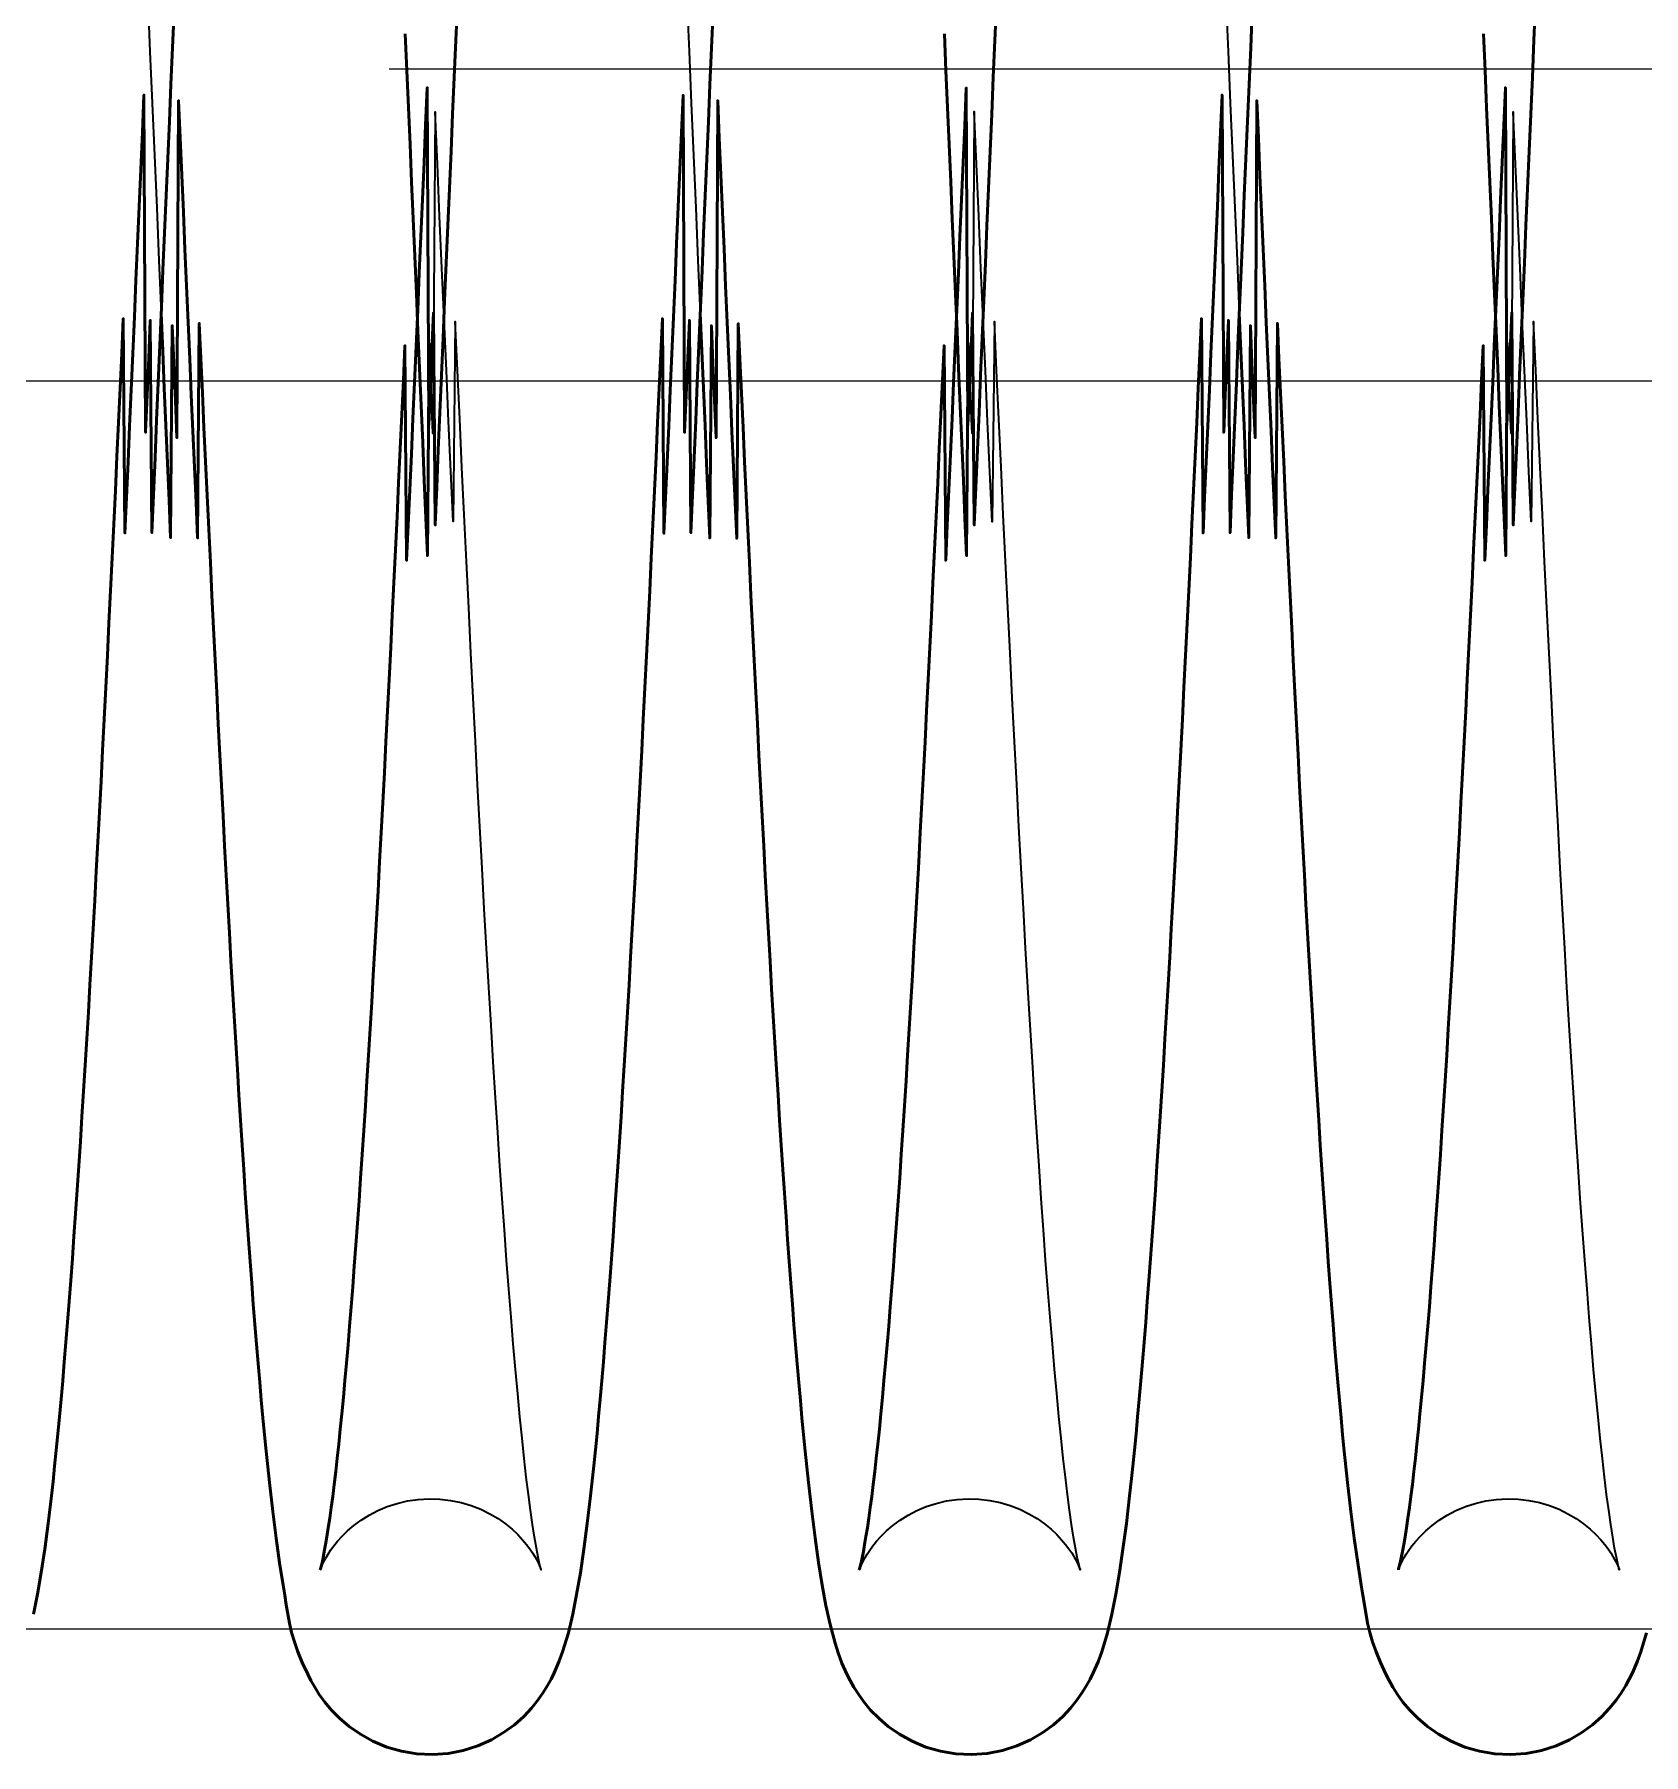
# Model space of a CAD drawing. Header units: millimetres. Extents: x 1448 to 104164, y -19509 to -89.
# Drawn here: x 84706.1 to 84757.6, y -3056.7 to -3001.5 of the extents above; entities that cross this region are included whole.
import ezdxf

# ---------------------------------------------------------------- set-up
doc = ezdxf.new("R2010")
doc.units = ezdxf.units.MM
doc.header["$LTSCALE"] = 60
doc.header["$MEASUREMENT"] = 0
doc.linetypes.add('CENTER', pattern=[2, 1.25, -0.25, 0.25, -0.25])
doc.layers.get('0').update_dxf_attribs({"linetype": 'CONTINUOUS'})
doc.layers.add('cen', color=14, linetype='CONTINUOUS')
doc.layers.add('가려진 것(ISO)', color=7, linetype='CONTINUOUS', lineweight=35)
doc.layers.add('가시적인 것(ISO)', color=7, linetype='CONTINUOUS', lineweight=50)

# ---------------------------------------------------------------- blocks, each defined once
blk = doc.blocks.new('토션스프링1')
at = {"layer": '가려진 것(ISO)', "flags": 128}
for points in [[(21462299.352, -50955456.936), (21462299.28, -50955458.59), (21462299.209, -50955460.254), (21462299.137, -50955461.927), (21462299.065, -50955463.607), (21462298.993, -50955465.293), (21462298.921, -50955466.981)], [(21462316.628, -50955456.939), (21462316.556, -50955458.591), (21462316.484, -50955460.254), (21462316.413, -50955461.926), (21462316.341, -50955463.606), (21462316.269, -50955465.292), (21462316.197, -50955466.982)], [(21462333.904, -50955456.936), (21462333.832, -50955458.59), (21462333.76, -50955460.254), (21462333.688, -50955461.927), (21462333.616, -50955463.607), (21462333.545, -50955465.293), (21462333.473, -50955466.981)], [(21462293.824, -50955507.244), (21462293.819, -50955507.229), (21462293.8, -50955507.177), (21462293.759, -50955507.083), (21462293.688, -50955506.94), (21462293.637, -50955506.847), (21462293.572, -50955506.739), (21462293.491, -50955506.616), (21462293.391, -50955506.478), (21462293.268, -50955506.325), (21462293.12, -50955506.162), (21462292.947, -50955505.993), (21462292.746, -50955505.821), (21462292.515, -50955505.652), (21462292.259, -50955505.491), (21462291.978, -50955505.344), (21462291.678, -50955505.217), (21462291.359, -50955505.113), (21462291.025, -50955505.035), (21462290.682, -50955504.985), (21462290.335, -50955504.965), (21462289.988, -50955504.976), (21462289.643, -50955505.017), (21462289.306, -50955505.087), (21462288.983, -50955505.183), (21462288.676, -50955505.304), (21462288.39, -50955505.445), (21462288.126, -50955505.603), (21462287.887, -50955505.77), (21462287.677, -50955505.941), (21462287.495, -50955506.112), (21462287.34, -50955506.278), (21462287.211, -50955506.433), (21462287.104, -50955506.574), (21462287.017, -50955506.702), (21462286.948, -50955506.815), (21462286.893, -50955506.913), (21462286.816, -50955507.065), (21462286.772, -50955507.166), (21462286.75, -50955507.223), (21462286.743, -50955507.244), (21462286.746, -50955507.234), (21462286.757, -50955507.197), (21462286.772, -50955507.136), (21462286.792, -50955507.055), (21462286.838, -50955506.836), (21462286.893, -50955506.549), (21462286.953, -50955506.199), (21462287.018, -50955505.792), (21462287.084, -50955505.333), (21462287.151, -50955504.828), (21462287.218, -50955504.275), (21462287.286, -50955503.674), (21462287.355, -50955503.027), (21462287.425, -50955502.336), (21462287.495, -50955501.601), (21462287.566, -50955500.825), (21462287.637, -50955500.007), (21462287.708, -50955499.15), (21462287.779, -50955498.254), (21462287.851, -50955497.322), (21462287.922, -50955496.353), (21462287.993, -50955495.35), (21462288.064, -50955494.31), (21462288.135, -50955493.232), (21462288.206, -50955492.119), (21462288.278, -50955490.971), (21462288.349, -50955489.79), (21462288.421, -50955488.577), (21462288.493, -50955487.333), (21462288.564, -50955486.061), (21462288.636, -50955484.76), (21462288.708, -50955483.433), (21462288.779, -50955482.08), (21462288.85, -50955480.703), (21462288.922, -50955479.301), (21462288.993, -50955477.873), (21462289.065, -50955476.418), (21462289.137, -50955474.94), (21462289.208, -50955473.44), (21462289.28, -50955471.919), (21462289.352, -50955470.378), (21462289.424, -50955468.82), (21462289.495, -50955467.246), (21462289.567, -50955473.657), (21462289.639, -50955472.056), (21462289.71, -50955470.443), (21462289.782, -50955468.82), (21462289.853, -50955467.183), (21462289.925, -50955465.534), (21462289.996, -50955463.872), (21462290.068, -50955462.202), (21462290.14, -50955460.523), (21462290.212, -50955470.837), (21462290.283, -50955469.147)], [(21462311.1, -50955507.244), (21462311.095, -50955507.229), (21462311.075, -50955507.177), (21462311.034, -50955507.083), (21462310.964, -50955506.94), (21462310.913, -50955506.847), (21462310.848, -50955506.739), (21462310.767, -50955506.617), (21462310.667, -50955506.478), (21462310.544, -50955506.326), (21462310.397, -50955506.163), (21462310.224, -50955505.994), (21462310.022, -50955505.822), (21462309.792, -50955505.652), (21462309.535, -50955505.491), (21462309.256, -50955505.344), (21462308.955, -50955505.217), (21462308.636, -50955505.114), (21462308.302, -50955505.035), (21462307.96, -50955504.985), (21462307.613, -50955504.965), (21462307.265, -50955504.976), (21462306.921, -50955505.017), (21462306.584, -50955505.086), (21462306.261, -50955505.182), (21462305.954, -50955505.303), (21462305.667, -50955505.445), (21462305.403, -50955505.602), (21462305.164, -50955505.768), (21462304.955, -50955505.94), (21462304.772, -50955506.111), (21462304.617, -50955506.277), (21462304.487, -50955506.432), (21462304.38, -50955506.572), (21462304.292, -50955506.699), (21462304.222, -50955506.811), (21462304.167, -50955506.91), (21462304.091, -50955507.065), (21462304.048, -50955507.166), (21462304.026, -50955507.224), (21462304.019, -50955507.244), (21462304.022, -50955507.234), (21462304.032, -50955507.197), (21462304.047, -50955507.137), (21462304.066, -50955507.056), (21462304.113, -50955506.837), (21462304.169, -50955506.547), (21462304.231, -50955506.195), (21462304.295, -50955505.788), (21462304.36, -50955505.333), (21462304.426, -50955504.827), (21462304.493, -50955504.272), (21462304.562, -50955503.671), (21462304.631, -50955503.023), (21462304.701, -50955502.331), (21462304.771, -50955501.596), (21462304.842, -50955500.819), (21462304.913, -50955500.001), (21462304.984, -50955499.144), (21462305.056, -50955498.25), (21462305.127, -50955497.319), (21462305.198, -50955496.353), (21462305.269, -50955495.347), (21462305.34, -50955494.304), (21462305.411, -50955493.225), (21462305.483, -50955492.111), (21462305.554, -50955490.962), (21462305.626, -50955489.781), (21462305.697, -50955488.569), (21462305.769, -50955487.327), (21462305.841, -50955486.056), (21462305.912, -50955484.757), (21462305.983, -50955483.432), (21462306.055, -50955482.082), (21462306.126, -50955480.705), (21462306.198, -50955479.3), (21462306.269, -50955477.869), (21462306.341, -50955476.413), (21462306.413, -50955474.934), (21462306.484, -50955473.433), (21462306.556, -50955471.913), (21462306.628, -50955470.373), (21462306.7, -50955468.817), (21462306.771, -50955467.245), (21462306.843, -50955473.659), (21462306.914, -50955472.061), (21462306.986, -50955470.451), (21462307.057, -50955468.826), (21462307.129, -50955467.186), (21462307.2, -50955465.534), (21462307.272, -50955463.871), (21462307.344, -50955462.2), (21462307.416, -50955460.521), (21462307.487, -50955470.836), (21462307.559, -50955469.147)], [(21462328.375, -50955507.244), (21462328.37, -50955507.229), (21462328.351, -50955507.177), (21462328.31, -50955507.083), (21462328.24, -50955506.94), (21462328.189, -50955506.847), (21462328.124, -50955506.739), (21462328.043, -50955506.616), (21462327.942, -50955506.478), (21462327.819, -50955506.325), (21462327.672, -50955506.162), (21462327.498, -50955505.993), (21462327.297, -50955505.821), (21462327.067, -50955505.652), (21462326.81, -50955505.491), (21462326.53, -50955505.344), (21462326.229, -50955505.217), (21462325.91, -50955505.113), (21462325.577, -50955505.035), (21462325.234, -50955504.985), (21462324.886, -50955504.965), (21462324.539, -50955504.976), (21462324.195, -50955505.017), (21462323.858, -50955505.087), (21462323.534, -50955505.183), (21462323.228, -50955505.304), (21462322.941, -50955505.445), (21462322.677, -50955505.603), (21462322.439, -50955505.77), (21462322.229, -50955505.941), (21462322.047, -50955506.112), (21462321.892, -50955506.278), (21462321.762, -50955506.433), (21462321.656, -50955506.574), (21462321.569, -50955506.702), (21462321.499, -50955506.815), (21462321.444, -50955506.913), (21462321.368, -50955507.065), (21462321.324, -50955507.166), (21462321.302, -50955507.223), (21462321.295, -50955507.244), (21462321.298, -50955507.234), (21462321.308, -50955507.197), (21462321.324, -50955507.136), (21462321.343, -50955507.055), (21462321.39, -50955506.836), (21462321.444, -50955506.549), (21462321.505, -50955506.199), (21462321.569, -50955505.792), (21462321.636, -50955505.333), (21462321.702, -50955504.828), (21462321.77, -50955504.275), (21462321.838, -50955503.674), (21462321.907, -50955503.027), (21462321.977, -50955502.336), (21462322.047, -50955501.601), (21462322.117, -50955500.825), (21462322.188, -50955500.007), (21462322.26, -50955499.15), (21462322.331, -50955498.254), (21462322.402, -50955497.322), (21462322.473, -50955496.353), (21462322.544, -50955495.35), (21462322.615, -50955494.31), (21462322.686, -50955493.232), (21462322.758, -50955492.119), (21462322.829, -50955490.971), (21462322.901, -50955489.79), (21462322.973, -50955488.577), (21462323.044, -50955487.333), (21462323.116, -50955486.061), (21462323.188, -50955484.76), (21462323.259, -50955483.433), (21462323.331, -50955482.08), (21462323.402, -50955480.703), (21462323.473, -50955479.301), (21462323.545, -50955477.873), (21462323.616, -50955476.418), (21462323.688, -50955474.94), (21462323.76, -50955473.44), (21462323.832, -50955471.919), (21462323.903, -50955470.378), (21462323.975, -50955468.82), (21462324.047, -50955467.246), (21462324.119, -50955473.657), (21462324.19, -50955472.056), (21462324.262, -50955470.443), (21462324.333, -50955468.82), (21462324.405, -50955467.183), (21462324.476, -50955465.534), (21462324.548, -50955463.872), (21462324.62, -50955462.202), (21462324.691, -50955460.523), (21462324.763, -50955470.837), (21462324.835, -50955469.147)]]:
    blk.add_lwpolyline(points, dxfattribs=at)
at = {"layer": '가시적인 것(ISO)', "flags": 128}
for points in [[(21462289.428, -50955457.057), (21462289.479, -50955458.232), (21462289.53, -50955459.413), (21462289.581, -50955460.597), (21462289.632, -50955461.786), (21462289.683, -50955462.978), (21462289.734, -50955464.173), (21462289.784, -50955465.37), (21462289.835, -50955466.568), (21462289.886, -50955467.767), (21462289.937, -50955468.966), (21462289.988, -50955470.165), (21462290.038, -50955471.363), (21462290.089, -50955472.561), (21462290.14, -50955473.761), (21462290.191, -50955466.961), (21462290.242, -50955468.161), (21462290.292, -50955469.361), (21462290.343, -50955470.559), (21462290.394, -50955459.756), (21462290.445, -50955460.951), (21462290.496, -50955462.142), (21462290.547, -50955463.331), (21462290.598, -50955464.515), (21462290.649, -50955465.694), (21462290.7, -50955466.868), (21462290.751, -50955468.036), (21462290.802, -50955469.198), (21462290.853, -50955470.352), (21462290.903, -50955471.499), (21462290.954, -50955472.637), (21462291.005, -50955473.77), (21462291.055, -50955474.895), (21462291.106, -50955468.014), (21462291.157, -50955469.126), (21462291.208, -50955470.23), (21462291.259, -50955471.326), (21462291.31, -50955472.413), (21462291.361, -50955473.49), (21462291.412, -50955474.557), (21462291.463, -50955475.613), (21462291.514, -50955476.659), (21462291.565, -50955477.692), (21462291.616, -50955478.714), (21462291.666, -50955479.722), (21462291.717, -50955480.718), (21462291.768, -50955481.699), (21462291.818, -50955482.666), (21462291.869, -50955483.619), (21462291.92, -50955484.559), (21462291.971, -50955485.486), (21462292.021, -50955486.4), (21462292.072, -50955487.3), (21462292.123, -50955488.185), (21462292.174, -50955489.055), (21462292.225, -50955489.91), (21462292.275, -50955490.749), (21462292.326, -50955491.572), (21462292.377, -50955492.378), (21462292.428, -50955493.166), (21462292.478, -50955493.937), (21462292.529, -50955494.69), (21462292.579, -50955495.425), (21462292.63, -50955496.14), (21462292.68, -50955496.836), (21462292.73, -50955497.513), (21462292.781, -50955498.172), (21462292.831, -50955498.813), (21462292.881, -50955499.434), (21462292.932, -50955500.036), (21462292.982, -50955500.618), (21462293.032, -50955501.18), (21462293.082, -50955501.72), (21462293.131, -50955502.24), (21462293.181, -50955502.738), (21462293.23, -50955503.214), (21462293.279, -50955503.667), (21462293.328, -50955504.098), (21462293.376, -50955504.505), (21462293.424, -50955504.889), (21462293.472, -50955505.25), (21462293.519, -50955505.587), (21462293.565, -50955505.897), (21462293.61, -50955506.181), (21462293.652, -50955506.435), (21462293.693, -50955506.66), (21462293.731, -50955506.854), (21462293.765, -50955507.014), (21462293.794, -50955507.137), (21462293.816, -50955507.216), (21462293.824, -50955507.244)], [(21462290.283, -50955469.147), (21462290.334, -50955467.946), (21462290.385, -50955474.743), (21462290.436, -50955473.54), (21462290.487, -50955472.338), (21462290.538, -50955471.136), (21462290.589, -50955469.936), (21462290.639, -50955468.738), (21462290.69, -50955467.543), (21462290.741, -50955466.347), (21462290.792, -50955465.152), (21462290.842, -50955463.958), (21462290.893, -50955462.766), (21462290.944, -50955461.575), (21462290.995, -50955460.388), (21462291.046, -50955459.204), (21462291.097, -50955458.024)], [(21462306.704, -50955457.062), (21462306.755, -50955458.238), (21462306.806, -50955459.419), (21462306.857, -50955460.603), (21462306.908, -50955461.792), (21462306.959, -50955462.983), (21462307.009, -50955464.177), (21462307.06, -50955465.372), (21462307.111, -50955466.569), (21462307.162, -50955467.766), (21462307.213, -50955468.964), (21462307.263, -50955470.161), (21462307.314, -50955471.359), (21462307.365, -50955472.559), (21462307.416, -50955473.761), (21462307.467, -50955466.962), (21462307.517, -50955468.164), (21462307.568, -50955469.365), (21462307.619, -50955470.564), (21462307.67, -50955459.762), (21462307.721, -50955460.956), (21462307.772, -50955462.148), (21462307.823, -50955463.336), (21462307.874, -50955464.519), (21462307.925, -50955465.698), (21462307.976, -50955466.871), (21462308.027, -50955468.037), (21462308.078, -50955469.197), (21462308.128, -50955470.349), (21462308.179, -50955471.494), (21462308.23, -50955472.634), (21462308.28, -50955473.768), (21462308.331, -50955474.895), (21462308.382, -50955468.016), (21462308.433, -50955469.129), (21462308.484, -50955470.234), (21462308.535, -50955471.33), (21462308.586, -50955472.417), (21462308.637, -50955473.494), (21462308.688, -50955474.561), (21462308.739, -50955475.618), (21462308.79, -50955476.662), (21462308.84, -50955477.695), (21462308.891, -50955478.715), (21462308.942, -50955479.722), (21462308.993, -50955480.716), (21462309.043, -50955481.695), (21462309.094, -50955482.662), (21462309.145, -50955483.616), (21462309.195, -50955484.558), (21462309.246, -50955485.486), (21462309.297, -50955486.401), (21462309.348, -50955487.302), (21462309.399, -50955488.187), (21462309.45, -50955489.058), (21462309.501, -50955489.913), (21462309.551, -50955490.752), (21462309.602, -50955491.575), (21462309.653, -50955492.38), (21462309.703, -50955493.168), (21462309.754, -50955493.939), (21462309.805, -50955494.69), (21462309.855, -50955495.423), (21462309.905, -50955496.137), (21462309.956, -50955496.834), (21462310.006, -50955497.512), (21462310.057, -50955498.172), (21462310.107, -50955498.813), (21462310.157, -50955499.434), (21462310.208, -50955500.037), (21462310.258, -50955500.619), (21462310.308, -50955501.181), (21462310.358, -50955501.721), (21462310.407, -50955502.241), (21462310.457, -50955502.739), (21462310.506, -50955503.214), (21462310.555, -50955503.667), (21462310.603, -50955504.097), (21462310.652, -50955504.505), (21462310.7, -50955504.89), (21462310.748, -50955505.251), (21462310.795, -50955505.587), (21462310.841, -50955505.898), (21462310.885, -50955506.18), (21462310.928, -50955506.435), (21462310.968, -50955506.66), (21462311.007, -50955506.854), (21462311.041, -50955507.014), (21462311.07, -50955507.137), (21462311.091, -50955507.216), (21462311.1, -50955507.244)], [(21462307.559, -50955469.147), (21462307.61, -50955467.947), (21462307.661, -50955474.745), (21462307.712, -50955473.544), (21462307.763, -50955472.344), (21462307.813, -50955471.145), (21462307.864, -50955469.947), (21462307.915, -50955468.75), (21462307.965, -50955467.551), (21462308.016, -50955466.353), (21462308.067, -50955465.156), (21462308.118, -50955463.96), (21462308.169, -50955462.766), (21462308.22, -50955461.575), (21462308.271, -50955460.387), (21462308.322, -50955459.203), (21462308.373, -50955458.023)], [(21462323.979, -50955457.057), (21462324.03, -50955458.232), (21462324.081, -50955459.413), (21462324.132, -50955460.597), (21462324.183, -50955461.786), (21462324.234, -50955462.978), (21462324.285, -50955464.173), (21462324.336, -50955465.37), (21462324.387, -50955466.568), (21462324.438, -50955467.767), (21462324.489, -50955468.966), (21462324.539, -50955470.165), (21462324.59, -50955471.363), (21462324.641, -50955472.561), (21462324.691, -50955473.761), (21462324.742, -50955466.961), (21462324.793, -50955468.161), (21462324.844, -50955469.361), (21462324.895, -50955470.559), (21462324.946, -50955459.756), (21462324.997, -50955460.951), (21462325.048, -50955462.142), (21462325.099, -50955463.331), (21462325.15, -50955464.515), (21462325.201, -50955465.694), (21462325.252, -50955466.868), (21462325.303, -50955468.036), (21462325.353, -50955469.198), (21462325.404, -50955470.352), (21462325.455, -50955471.499), (21462325.506, -50955472.637), (21462325.556, -50955473.77), (21462325.607, -50955474.895), (21462325.658, -50955468.014), (21462325.709, -50955469.126), (21462325.76, -50955470.23), (21462325.81, -50955471.326), (21462325.861, -50955472.413), (21462325.912, -50955473.49), (21462325.963, -50955474.557), (21462326.014, -50955475.613), (21462326.065, -50955476.659), (21462326.116, -50955477.692), (21462326.167, -50955478.714), (21462326.218, -50955479.722), (21462326.269, -50955480.718), (21462326.319, -50955481.699), (21462326.37, -50955482.666), (21462326.421, -50955483.619), (21462326.471, -50955484.559), (21462326.522, -50955485.486), (21462326.573, -50955486.4), (21462326.624, -50955487.3), (21462326.674, -50955488.185), (21462326.725, -50955489.055), (21462326.776, -50955489.91), (21462326.827, -50955490.749), (21462326.878, -50955491.572), (21462326.928, -50955492.378), (21462326.979, -50955493.166), (21462327.03, -50955493.937), (21462327.08, -50955494.69), (21462327.131, -50955495.425), (21462327.181, -50955496.14), (21462327.232, -50955496.836), (21462327.282, -50955497.513), (21462327.332, -50955498.172), (21462327.383, -50955498.813), (21462327.433, -50955499.434), (21462327.483, -50955500.036), (21462327.533, -50955500.618), (21462327.583, -50955501.18), (21462327.633, -50955501.72), (21462327.683, -50955502.24), (21462327.732, -50955502.738), (21462327.782, -50955503.214), (21462327.831, -50955503.667), (21462327.879, -50955504.098), (21462327.927, -50955504.505), (21462327.976, -50955504.889), (21462328.023, -50955505.25), (21462328.07, -50955505.587), (21462328.116, -50955505.897), (21462328.161, -50955506.181), (21462328.204, -50955506.435), (21462328.244, -50955506.66), (21462328.282, -50955506.854), (21462328.317, -50955507.014), (21462328.346, -50955507.137), (21462328.367, -50955507.216), (21462328.375, -50955507.244)], [(21462324.835, -50955469.147), (21462324.886, -50955467.946), (21462324.937, -50955474.743), (21462324.988, -50955473.54), (21462325.039, -50955472.338), (21462325.089, -50955471.136), (21462325.14, -50955469.936), (21462325.191, -50955468.738), (21462325.242, -50955467.543), (21462325.292, -50955466.347), (21462325.343, -50955465.152), (21462325.394, -50955463.958), (21462325.445, -50955462.766), (21462325.496, -50955461.575), (21462325.547, -50955460.388), (21462325.598, -50955459.204), (21462325.649, -50955458.024)], [(21462298.921, -50955466.981), (21462298.87, -50955468.181), (21462298.82, -50955469.381), (21462298.769, -50955470.581), (21462298.718, -50955471.78), (21462298.667, -50955472.977), (21462298.617, -50955474.175), (21462298.566, -50955467.374), (21462298.515, -50955468.573), (21462298.464, -50955469.772), (21462298.413, -50955470.97), (21462298.362, -50955460.166), (21462298.311, -50955461.36), (21462298.26, -50955462.551), (21462298.21, -50955463.739), (21462298.159, -50955464.923), (21462298.108, -50955466.102), (21462298.057, -50955467.276), (21462298.006, -50955468.445), (21462297.955, -50955469.607), (21462297.904, -50955470.761), (21462297.853, -50955471.909), (21462297.803, -50955473.048), (21462297.752, -50955474.179), (21462297.701, -50955467.304), (21462297.65, -50955468.422), (21462297.6, -50955469.533), (21462297.549, -50955470.636), (21462297.498, -50955471.732), (21462297.447, -50955472.818), (21462297.396, -50955473.895), (21462297.345, -50955474.963), (21462297.294, -50955476.02), (21462297.243, -50955477.066), (21462297.192, -50955478.101), (21462297.141, -50955479.125), (21462297.09, -50955480.135), (21462297.039, -50955481.133), (21462296.988, -50955482.117), (21462296.937, -50955483.087), (21462296.887, -50955484.043), (21462296.836, -50955484.985), (21462296.785, -50955485.914), (21462296.734, -50955486.83), (21462296.683, -50955487.732), (21462296.632, -50955488.621), (21462296.581, -50955489.495), (21462296.53, -50955490.354), (21462296.479, -50955491.198), (21462296.428, -50955492.027), (21462296.377, -50955492.84), (21462296.326, -50955493.637), (21462296.275, -50955494.417), (21462296.224, -50955495.18), (21462296.172, -50955495.925), (21462296.121, -50955496.653), (21462296.07, -50955497.363), (21462296.019, -50955498.054), (21462295.968, -50955498.726), (21462295.917, -50955499.38), (21462295.866, -50955500.015), (21462295.815, -50955500.632), (21462295.764, -50955501.231), (21462295.713, -50955501.812), (21462295.661, -50955502.375), (21462295.61, -50955502.92), (21462295.558, -50955503.446), (21462295.453, -50955504.446), (21462295.347, -50955505.374), (21462295.238, -50955506.232), (21462295.127, -50955507.018), (21462295.013, -50955507.733), (21462294.961, -50955508.059), (21462294.914, -50955508.367), (21462294.808, -50955508.956), (21462294.739, -50955509.251), (21462294.652, -50955509.554), (21462294.54, -50955509.874), (21462294.399, -50955510.216), (21462294.223, -50955510.588), (21462294.12, -50955510.788), (21462294, -50955511.002), (21462293.854, -50955511.234), (21462293.676, -50955511.479), (21462293.46, -50955511.736), (21462293.2, -50955512.001), (21462292.893, -50955512.264), (21462292.537, -50955512.513), (21462292.135, -50955512.736), (21462291.693, -50955512.921), (21462291.221, -50955513.059), (21462290.73, -50955513.14), (21462290.226, -50955513.163), (21462289.725, -50955513.127), (21462289.237, -50955513.032), (21462288.771, -50955512.883), (21462288.338, -50955512.689), (21462287.946, -50955512.46), (21462287.601, -50955512.206), (21462287.303, -50955511.94), (21462287.054, -50955511.675), (21462286.847, -50955511.42), (21462286.678, -50955511.178), (21462286.538, -50955510.952), (21462286.423, -50955510.743), (21462286.326, -50955510.548), (21462286.173, -50955510.193), (21462286.055, -50955509.869), (21462285.872, -50955509.262)], [(21462316.197, -50955466.982), (21462316.146, -50955468.182), (21462316.095, -50955469.384), (21462316.044, -50955470.585), (21462315.993, -50955471.786), (21462315.943, -50955472.986), (21462315.892, -50955474.184), (21462315.841, -50955467.38), (21462315.791, -50955468.578), (21462315.74, -50955469.775), (21462315.689, -50955470.971), (21462315.638, -50955460.166), (21462315.587, -50955461.359), (21462315.536, -50955462.55), (21462315.485, -50955463.738), (21462315.434, -50955464.921), (21462315.383, -50955466.101), (21462315.332, -50955467.276), (21462315.282, -50955468.445), (21462315.231, -50955469.608), (21462315.18, -50955470.765), (21462315.129, -50955471.914), (21462315.078, -50955473.055), (21462315.027, -50955474.188), (21462314.977, -50955467.312), (21462314.926, -50955468.428), (21462314.875, -50955469.537), (21462314.824, -50955470.639), (21462314.773, -50955471.733), (21462314.723, -50955472.819), (21462314.672, -50955473.895), (21462314.621, -50955474.962), (21462314.57, -50955476.019), (21462314.519, -50955477.065), (21462314.468, -50955478.1), (21462314.417, -50955479.124), (21462314.366, -50955480.136), (21462314.315, -50955481.134), (21462314.264, -50955482.12), (21462314.213, -50955483.092), (21462314.162, -50955484.049), (21462314.111, -50955484.992), (21462314.061, -50955485.92), (21462314.01, -50955486.835), (21462313.959, -50955487.736), (21462313.908, -50955488.623), (21462313.857, -50955489.496), (21462313.806, -50955490.355), (21462313.755, -50955491.198), (21462313.704, -50955492.027), (21462313.653, -50955492.839), (21462313.602, -50955493.636), (21462313.55, -50955494.416), (21462313.499, -50955495.179), (21462313.448, -50955495.925), (21462313.397, -50955496.654), (21462313.346, -50955497.364), (21462313.294, -50955498.057), (21462313.243, -50955498.731), (21462313.192, -50955499.385), (21462313.141, -50955500.021), (21462313.09, -50955500.638), (21462313.039, -50955501.236), (21462312.988, -50955501.815), (21462312.937, -50955502.377), (21462312.886, -50955502.92), (21462312.835, -50955503.445), (21462312.731, -50955504.441), (21462312.625, -50955505.366), (21462312.517, -50955506.223), (21462312.405, -50955507.011), (21462312.288, -50955507.733), (21462312.167, -50955508.389), (21462312.035, -50955508.999), (21462311.874, -50955509.597), (21462311.777, -50955509.904), (21462311.659, -50955510.23), (21462311.499, -50955510.591), (21462311.396, -50955510.79), (21462311.275, -50955511.002), (21462311.129, -50955511.232), (21462310.952, -50955511.478), (21462310.736, -50955511.735), (21462310.476, -50955512.001), (21462310.169, -50955512.264), (21462309.813, -50955512.513), (21462309.41, -50955512.736), (21462308.968, -50955512.921), (21462308.497, -50955513.059), (21462308.005, -50955513.14), (21462307.502, -50955513.163), (21462307.001, -50955513.127), (21462306.513, -50955513.032), (21462306.047, -50955512.883), (21462305.613, -50955512.689), (21462305.223, -50955512.46), (21462304.877, -50955512.205), (21462304.579, -50955511.94), (21462304.33, -50955511.676), (21462304.123, -50955511.42), (21462303.953, -50955511.178), (21462303.814, -50955510.952), (21462303.698, -50955510.743), (21462303.602, -50955510.548), (21462303.449, -50955510.193), (21462303.33, -50955509.868), (21462303.148, -50955509.263), (21462303.008, -50955508.666), (21462302.88, -50955508.026), (21462302.761, -50955507.331), (21462302.649, -50955506.578), (21462302.541, -50955505.761), (21462302.437, -50955504.877), (21462302.385, -50955504.408), (21462302.334, -50955503.921), (21462302.283, -50955503.414), (21462302.231, -50955502.888), (21462302.179, -50955502.341), (21462302.128, -50955501.774), (21462302.076, -50955501.188), (21462302.024, -50955500.582), (21462301.973, -50955499.957), (21462301.921, -50955499.313), (21462301.869, -50955498.65), (21462301.818, -50955497.969), (21462301.766, -50955497.271), (21462301.715, -50955496.555), (21462301.663, -50955495.821), (21462301.612, -50955495.071), (21462301.561, -50955494.304), (21462301.509, -50955493.521), (21462301.458, -50955492.722), (21462301.407, -50955491.908), (21462301.356, -50955491.078), (21462301.305, -50955490.233), (21462301.254, -50955489.373), (21462301.203, -50955488.499), (21462301.152, -50955487.611), (21462301.101, -50955486.71), (21462301.051, -50955485.793), (21462301, -50955484.86), (21462300.949, -50955483.913), (21462300.898, -50955482.952), (21462300.847, -50955481.976), (21462300.796, -50955480.988), (21462300.745, -50955479.986), (21462300.694, -50955478.972), (21462300.643, -50955477.947), (21462300.592, -50955476.91), (21462300.541, -50955475.862), (21462300.49, -50955474.804), (21462300.439, -50955473.737), (21462300.388, -50955472.66), (21462300.337, -50955471.574), (21462300.287, -50955470.48), (21462300.236, -50955469.379), (21462300.185, -50955468.27), (21462300.134, -50955467.152), (21462300.084, -50955474.025), (21462300.033, -50955472.889), (21462299.982, -50955471.745), (21462299.931, -50955470.594), (21462299.88, -50955469.435), (21462299.829, -50955468.27), (21462299.778, -50955467.1), (21462299.727, -50955465.924), (21462299.676, -50955464.744), (21462299.625, -50955463.56), (21462299.574, -50955462.372), (21462299.523, -50955461.182), (21462299.473, -50955459.989), (21462299.422, -50955470.795), (21462299.371, -50955469.6), (21462299.32, -50955468.405), (21462299.27, -50955467.209), (21462299.219, -50955474.011), (21462299.168, -50955472.811), (21462299.117, -50955471.61), (21462299.066, -50955470.407), (21462299.016, -50955469.205), (21462298.965, -50955468.002), (21462298.914, -50955466.801), (21462298.863, -50955465.601), (21462298.812, -50955464.404), (21462298.761, -50955463.209), (21462298.71, -50955462.018), (21462298.659, -50955460.83), (21462298.608, -50955459.648), (21462298.557, -50955458.47), (21462298.506, -50955457.299)], [(21462333.473, -50955466.981), (21462333.422, -50955468.181), (21462333.371, -50955469.381), (21462333.32, -50955470.581), (21462333.27, -50955471.78), (21462333.219, -50955472.977), (21462333.168, -50955474.175), (21462333.117, -50955467.374), (21462333.067, -50955468.573), (21462333.016, -50955469.772), (21462332.965, -50955470.97), (21462332.914, -50955460.166), (21462332.863, -50955461.36), (21462332.812, -50955462.551), (21462332.761, -50955463.739), (21462332.71, -50955464.923), (21462332.659, -50955466.102), (21462332.608, -50955467.276), (21462332.557, -50955468.445), (21462332.506, -50955469.607), (21462332.456, -50955470.761), (21462332.405, -50955471.909), (21462332.354, -50955473.048), (21462332.303, -50955474.179), (21462332.253, -50955467.304), (21462332.202, -50955468.422), (21462332.151, -50955469.533), (21462332.1, -50955470.636), (21462332.049, -50955471.732), (21462331.998, -50955472.818), (21462331.947, -50955473.895), (21462331.896, -50955474.963), (21462331.845, -50955476.02), (21462331.794, -50955477.066), (21462331.743, -50955478.101), (21462331.693, -50955479.125), (21462331.642, -50955480.135), (21462331.591, -50955481.133), (21462331.54, -50955482.117), (21462331.489, -50955483.087), (21462331.438, -50955484.043), (21462331.388, -50955484.985), (21462331.337, -50955485.914), (21462331.286, -50955486.83), (21462331.235, -50955487.732), (21462331.184, -50955488.621), (21462331.133, -50955489.495), (21462331.082, -50955490.354), (21462331.031, -50955491.198), (21462330.98, -50955492.027), (21462330.929, -50955492.84), (21462330.877, -50955493.637), (21462330.826, -50955494.417), (21462330.775, -50955495.18), (21462330.724, -50955495.925), (21462330.673, -50955496.653), (21462330.622, -50955497.363), (21462330.57, -50955498.054), (21462330.519, -50955498.726), (21462330.468, -50955499.38), (21462330.417, -50955500.015), (21462330.366, -50955500.632), (21462330.315, -50955501.231), (21462330.264, -50955501.812), (21462330.213, -50955502.375), (21462330.161, -50955502.92), (21462330.109, -50955503.446), (21462330.005, -50955504.446), (21462329.898, -50955505.374), (21462329.79, -50955506.232), (21462329.678, -50955507.018), (21462329.564, -50955507.733), (21462329.513, -50955508.059), (21462329.465, -50955508.367), (21462329.36, -50955508.956), (21462329.291, -50955509.251), (21462329.203, -50955509.554), (21462329.092, -50955509.874), (21462328.951, -50955510.216), (21462328.774, -50955510.588), (21462328.671, -50955510.788), (21462328.551, -50955511.002), (21462328.405, -50955511.234), (21462328.227, -50955511.479), (21462328.012, -50955511.736), (21462327.752, -50955512.001), (21462327.444, -50955512.264), (21462327.089, -50955512.513), (21462326.686, -50955512.736), (21462326.244, -50955512.921), (21462325.773, -50955513.059), (21462325.281, -50955513.14), (21462324.778, -50955513.163), (21462324.276, -50955513.127), (21462323.789, -50955513.032), (21462323.323, -50955512.883), (21462322.889, -50955512.689), (21462322.498, -50955512.46), (21462322.153, -50955512.206), (21462321.855, -50955511.94), (21462321.605, -50955511.675), (21462321.399, -50955511.42), (21462321.229, -50955511.178), (21462321.09, -50955510.952), (21462320.974, -50955510.743), (21462320.877, -50955510.548), (21462320.725, -50955510.193), (21462320.606, -50955509.869), (21462320.423, -50955509.262), (21462320.284, -50955508.665), (21462320.158, -50955508.03), (21462320.039, -50955507.335), (21462319.925, -50955506.578), (21462319.816, -50955505.757), (21462319.711, -50955504.868), (21462319.607, -50955503.91), (21462319.556, -50955503.403), (21462319.505, -50955502.878), (21462319.454, -50955502.334), (21462319.403, -50955501.77), (21462319.352, -50955501.187), (21462319.3, -50955500.584), (21462319.249, -50955499.962), (21462319.197, -50955499.32), (21462319.146, -50955498.659), (21462319.094, -50955497.979), (21462319.043, -50955497.281), (21462318.991, -50955496.566), (21462318.94, -50955495.833), (21462318.888, -50955495.082), (21462318.837, -50955494.315), (21462318.786, -50955493.531), (21462318.735, -50955492.731), (21462318.683, -50955491.915), (21462318.632, -50955491.084), (21462318.581, -50955490.237), (21462318.53, -50955489.376), (21462318.479, -50955488.501), (21462318.428, -50955487.611), (21462318.377, -50955486.708), (21462318.326, -50955485.791), (21462318.276, -50955484.861), (21462318.225, -50955483.917), (21462318.174, -50955482.957), (21462318.123, -50955481.984), (21462318.072, -50955480.996), (21462318.021, -50955479.996), (21462317.97, -50955478.982), (21462317.919, -50955477.957), (21462317.868, -50955476.92), (21462317.817, -50955475.872), (21462317.766, -50955474.813), (21462317.715, -50955473.745), (21462317.664, -50955472.667), (21462317.613, -50955471.579), (21462317.562, -50955470.484), (21462317.512, -50955469.38), (21462317.461, -50955468.269), (21462317.41, -50955467.151), (21462317.359, -50955474.027), (21462317.309, -50955472.893), (21462317.258, -50955471.752), (21462317.207, -50955470.602), (21462317.156, -50955469.445), (21462317.105, -50955468.281), (21462317.054, -50955467.111), (21462317.003, -50955465.936), (21462316.953, -50955464.756), (21462316.902, -50955463.571), (21462316.851, -50955462.383), (21462316.8, -50955461.191), (21462316.749, -50955459.997), (21462316.698, -50955470.801), (21462316.647, -50955469.604), (21462316.596, -50955468.406), (21462316.545, -50955467.208), (21462316.495, -50955474.011), (21462316.444, -50955472.814), (21462316.393, -50955471.615), (21462316.342, -50955470.414), (21462316.292, -50955469.213), (21462316.241, -50955468.013), (21462316.19, -50955466.812), (21462316.139, -50955465.613), (21462316.088, -50955464.416), (21462316.037, -50955463.221), (21462315.986, -50955462.029), (21462315.935, -50955460.841), (21462315.884, -50955459.657), (21462315.833, -50955458.479), (21462315.782, -50955457.305)], [(21462337.56, -50955508.666), (21462337.432, -50955508.026), (21462337.313, -50955507.331), (21462337.2, -50955506.578), (21462337.093, -50955505.761), (21462336.988, -50955504.877), (21462336.937, -50955504.408), (21462336.886, -50955503.921), (21462336.834, -50955503.414), (21462336.783, -50955502.888), (21462336.731, -50955502.341), (21462336.679, -50955501.774), (21462336.627, -50955501.188), (21462336.576, -50955500.582), (21462336.524, -50955499.957), (21462336.472, -50955499.313), (21462336.421, -50955498.65), (21462336.369, -50955497.969), (21462336.318, -50955497.271), (21462336.266, -50955496.555), (21462336.215, -50955495.821), (21462336.163, -50955495.071), (21462336.112, -50955494.304), (21462336.061, -50955493.521), (21462336.01, -50955492.722), (21462335.958, -50955491.908), (21462335.907, -50955491.078), (21462335.856, -50955490.233), (21462335.805, -50955489.373), (21462335.754, -50955488.499), (21462335.704, -50955487.611), (21462335.653, -50955486.71), (21462335.602, -50955485.793), (21462335.551, -50955484.86), (21462335.5, -50955483.913), (21462335.449, -50955482.952), (21462335.399, -50955481.976), (21462335.348, -50955480.988), (21462335.297, -50955479.986), (21462335.246, -50955478.972), (21462335.194, -50955477.947), (21462335.144, -50955476.91), (21462335.093, -50955475.862), (21462335.042, -50955474.804), (21462334.991, -50955473.737), (21462334.94, -50955472.66), (21462334.889, -50955471.574), (21462334.838, -50955470.48), (21462334.787, -50955469.379), (21462334.737, -50955468.27), (21462334.686, -50955467.152), (21462334.635, -50955474.025), (21462334.584, -50955472.889), (21462334.533, -50955471.745), (21462334.483, -50955470.594), (21462334.432, -50955469.435), (21462334.381, -50955468.27), (21462334.33, -50955467.1), (21462334.279, -50955465.924), (21462334.228, -50955464.744), (21462334.177, -50955463.56), (21462334.126, -50955462.372), (21462334.075, -50955461.182), (21462334.024, -50955459.989), (21462333.973, -50955470.795), (21462333.923, -50955469.6), (21462333.872, -50955468.405), (21462333.821, -50955467.209), (21462333.77, -50955474.011), (21462333.72, -50955472.811), (21462333.669, -50955471.61), (21462333.618, -50955470.407), (21462333.567, -50955469.205), (21462333.516, -50955468.002), (21462333.465, -50955466.801), (21462333.414, -50955465.601), (21462333.363, -50955464.404), (21462333.312, -50955463.209), (21462333.261, -50955462.018), (21462333.21, -50955460.83), (21462333.159, -50955459.648), (21462333.109, -50955458.47), (21462333.058, -50955457.299)]]:
    blk.add_lwpolyline(points, dxfattribs=at)
blk = doc.blocks.new('토션스프링12345')
blk.add_blockref('토션스프링1', (1400.606, -3974.283))

msp = doc.modelspace()

# ---------------------------------------------------------------- linework, layer by layer
at = {"color": 3}
for p, q in [((79607.442, -3012.641), (85865.368, -3012.641)), ((85582.442, -3052.641), (79782.442, -3052.641))]:
    msp.add_line(p, q, dxfattribs=at)
at = {"layer": 'cen', "linetype": 'CENTER'}
msp.add_line((79557.442, -3002.641), (85915.368, -3002.641), dxfattribs=at)

# ---------------------------------------------------------------- block references
at = {"xscale": -1}
msp.add_blockref('토션스프링12345', (21548444.213, 50956430.79), dxfattribs=at)

doc.saveas('drawing.dxf')
